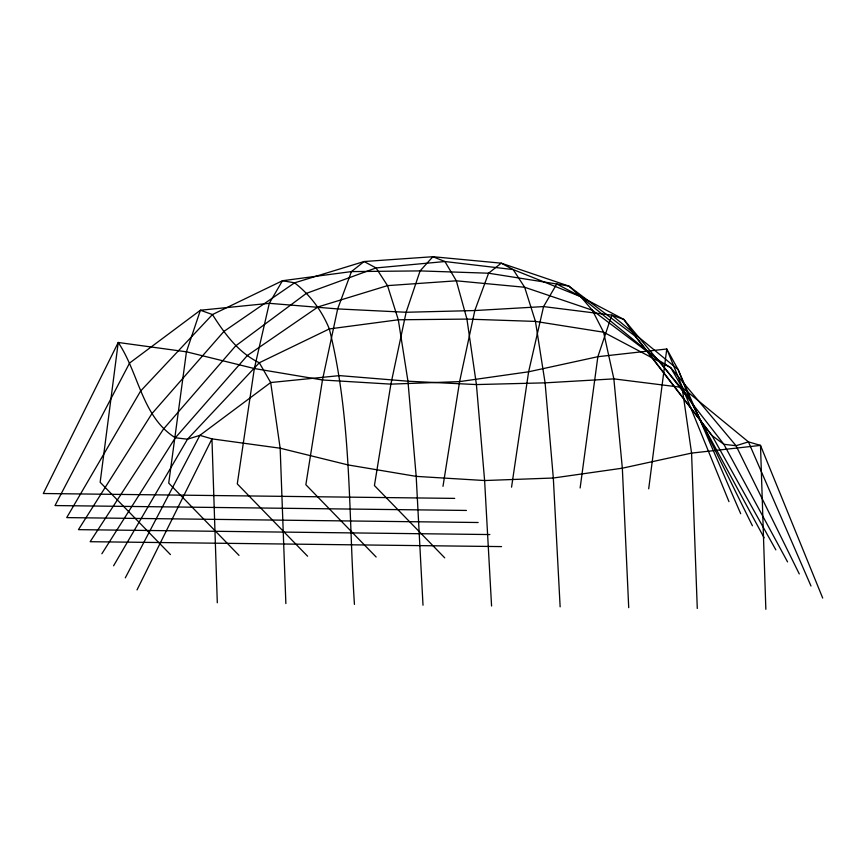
<?xml version="1.0" encoding="UTF-8"?>
<svg xmlns="http://www.w3.org/2000/svg" width="866" height="866" viewBox="0 0 866 866"><rect width="100%" height="100%" fill="white"/><g stroke="black" fill="none" stroke-linecap="round" stroke-linejoin="round"><path stroke-width="1.3" d="M648.699 488.792L666.777 348.998L597.854 356.705L528.617 371.795L459.608 381.603L390.891 384.136L322.466 379.979L254.344 368.537L186.439 351.812L118.231 342.481L43.3 493.512L454.704 498.394M580.133 487.98L597.854 356.705L611.818 315.127L623.856 319.446L689.184 397.526L700.453 420.205L764.126 537.808M511.557 487.157L528.617 371.795L543.567 306.586L556.741 283.994L568.865 286.083L635.363 336.279L646.978 350.86L712.025 435.598L775.839 549.856M442.991 486.346L459.608 381.603L474.806 310.548L488.586 273.212L501.23 263.167L568.865 286.083L580.642 296.637L658.799 360.375L670.717 367.649L736.046 445.719L799.275 573.952M137.023 589.908L211.954 438.878L280.162 448.209L348.067 464.934L416.189 476.376L484.614 480.533L553.32 478.01L622.34 468.192L691.566 453.102L760.5 445.395L822.7 598.06M125.299 577.86L199.884 435.349L270.69 382.534L339.591 375.617L407.951 381.213L476.419 384.569L545.093 382.848L613.864 378.875L682.105 387.427L748.419 441.866L760.5 445.395L765.847 609.285M113.587 565.801L187.5 439.203L259.302 362.757L329.329 328.928L398.306 319.781L466.936 319.099L535.448 321.416L603.591 332.198L670.717 367.649L682.105 387.427L691.566 453.102L697.282 608.473M101.874 553.753L175.333 437.785L247.384 355.482L318.028 306.921L387.524 285.628L456.328 280.811L524.655 287.263L592.301 310.18L658.799 360.375L723.879 444.301L787.551 561.904M466.428 510.442L55.013 505.56L129.586 363.049L200.403 310.234L269.294 303.327L337.664 308.913L406.132 312.269L474.806 310.548L543.567 306.586L611.818 315.127L678.132 369.565L740.701 513.711M478.14 522.501L66.725 517.608L140.638 390.999L212.441 314.553L282.468 280.736L351.455 271.588L420.086 270.906L488.586 273.212L556.741 283.994L623.856 319.446L635.363 336.279L712.025 435.598L723.879 444.301L736.046 445.719L748.419 441.866L810.987 586.001M489.853 534.549L78.449 529.656L151.907 413.677L223.958 331.386L294.592 282.825L364.088 261.532L432.892 256.715L501.23 263.167L513.181 269.575L580.642 296.637L592.301 310.18L603.591 332.198L613.864 378.875L622.34 468.192L628.716 607.661M501.566 546.598L90.161 541.705L163.479 429.081L235.563 345.967L306.369 293.379L376.039 267.94L444.918 261.532L513.181 269.575L524.655 287.263L535.448 321.416L545.093 382.848L553.32 478.01L560.14 606.85M444.713 557.834L374.426 485.534L390.891 384.136L406.132 312.269L420.086 270.906L432.892 256.715L444.918 261.532L456.328 280.811L466.936 319.099L476.419 384.569L484.614 480.533L491.574 606.027M376.147 557.011L305.86 484.722L322.466 379.979L337.664 308.913L351.455 271.588L364.088 261.532L376.039 267.94L387.524 285.628L398.306 319.781L407.951 381.213L416.189 476.376L423.009 605.215M307.582 556.199L237.284 483.899L254.344 368.537L269.294 303.327L282.468 280.736L294.592 282.825C310.115 294.905 321.946 310.71 329.329 328.928C351.78 418.83 348.392 512.564 354.443 604.403M239.016 555.387L168.718 483.087L186.439 351.812L200.403 310.234L212.441 314.553C224.597 333.627 238.356 352.689 259.302 362.757L270.69 382.534L280.162 448.209L285.867 603.58M170.44 554.576L100.153 482.275L118.231 342.481C138.896 373.094 141.905 416.86 175.333 437.785L187.5 439.203L199.884 435.349L211.954 438.878L217.301 602.768M752.413 525.759L689.184 397.526L678.132 369.565L666.777 348.998L728.977 501.652"/></g></svg>
